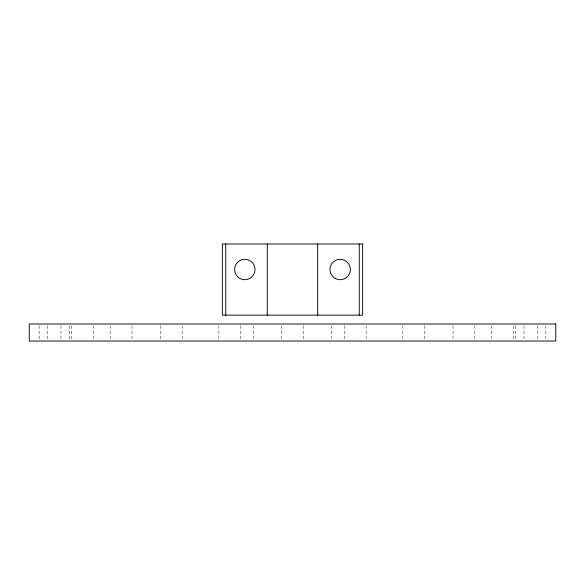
<?xml version="1.0" encoding="UTF-8"?>
<svg xmlns="http://www.w3.org/2000/svg" width="585" height="585" viewBox="0 0 585 585"><rect width="100%" height="100%" fill="white"/><g stroke="black" fill="none" stroke-linecap="round" stroke-linejoin="round"><path stroke-width="0.44" stroke-dasharray="2.92 2.19" d="M545.834 325.786L545.834 341.026M537.578 325.786L537.578 341.026M524.05 325.786L524.05 341.026M515.787 325.786L515.787 341.026M513.352 325.786L513.352 341.026M491.568 325.786L491.568 341.026M474.83 325.786L474.83 341.026M453.039 325.786L453.039 341.026M424.615 325.786L424.615 341.026M402.831 325.786L402.831 341.026M366.144 325.786L366.144 341.026M344.353 325.786L344.353 341.026M331.593 325.786L331.593 341.026M303.396 325.786L303.396 341.026M281.604 325.786L281.604 341.026M253.407 325.786L253.407 340.126M240.647 325.786L240.647 341.026M218.856 325.786L218.856 341.026M182.169 325.786L182.169 341.026M160.385 325.786L160.385 341.026M131.961 325.786L131.961 341.026M110.17 325.786L110.17 341.026M93.432 325.786L93.432 341.026M71.648 325.786L71.648 341.026M69.213 325.786L69.213 341.026M60.95 325.786L60.95 341.026M47.422 325.786L47.422 341.026M39.166 325.786L39.166 341.026"/><path stroke-width="0.88" d="M359.241 243.974L359.241 315.147M317.699 243.974L317.699 315.147M267.301 243.974L267.301 315.147M225.759 243.974L225.759 315.147M362.642 243.974L222.358 243.974L222.358 315.147L362.642 315.147L362.642 243.974M555.75 323.995L29.25 323.995L29.25 341.026L555.75 341.026L555.75 323.995M335.066 278.365A10.216 10.216 0 0 0 350.386 269.517A10.216 10.216 0 0 0 335.066 260.669A10.216 10.216 0 0 0 335.066 278.365M237.605 276.742A10.216 10.216 0 0 0 254.694 272.157A10.216 10.216 0 0 0 242.183 259.645A10.216 10.216 0 0 0 237.605 276.742"/></g></svg>
